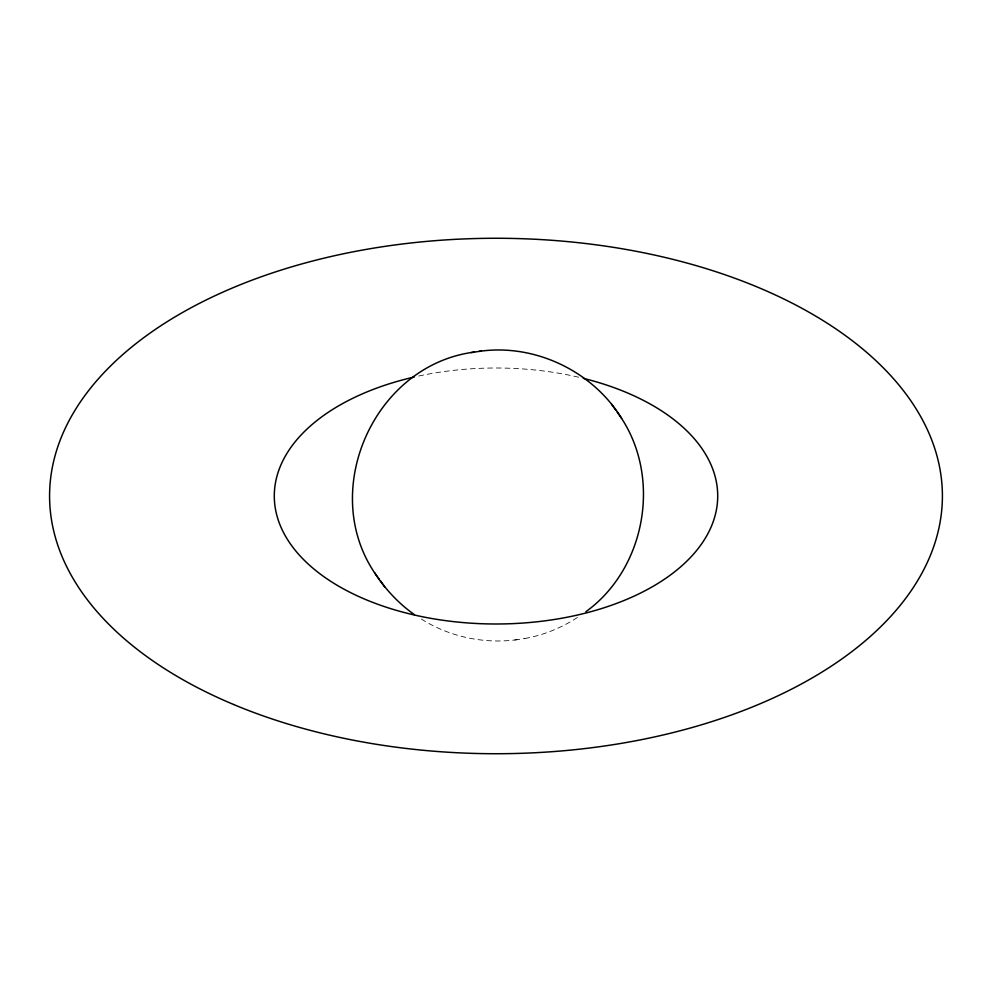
<?xml version="1.0" encoding="UTF-8"?>
<svg xmlns="http://www.w3.org/2000/svg" width="992" height="992" viewBox="0 0 992 992"><rect width="100%" height="100%" fill="white"/><g stroke="black" fill="none" stroke-linecap="round" stroke-linejoin="round"><path stroke-width="0.74" stroke-dasharray="4.96 3.72" d="M577.406 617.483C560.654 628.407 541.595 635.971 521.792 638.984M421.352 619.02C449.463 636.852 484.034 644.18 516.981 639.704M514.823 640.026L524.88 638.513M418.723 376.03A221.7 127.993 0 0 1 579.055 377.32"/><path stroke-width="1.49" d="M585.9 611.692C647.292 567.325 662.532 473.072 617.21 412.139M474.412 352.086C371.802 365.143 316.088 496.26 379.006 578.931M479.223 351.366C534.465 343.331 592.435 370.921 621.649 418.401M471.336 352.557L481.393 351.044M414.433 614.668C398.548 603.434 385.094 589 374.567 572.669M611.556 404.228L615.784 410.204M380.42 580.866L384.66 586.842M583.346 378.349A221.7 127.993 0 0 1 670.059 575.273A221.7 127.993 0 0 1 318.172 572.434A221.7 127.993 0 0 1 414.383 376.985M233.616 704.506A446.4 257.722 0 0 0 939.957 522.945A446.4 257.722 0 0 0 314.427 260.549A446.4 257.722 0 0 0 233.616 704.506"/></g></svg>
